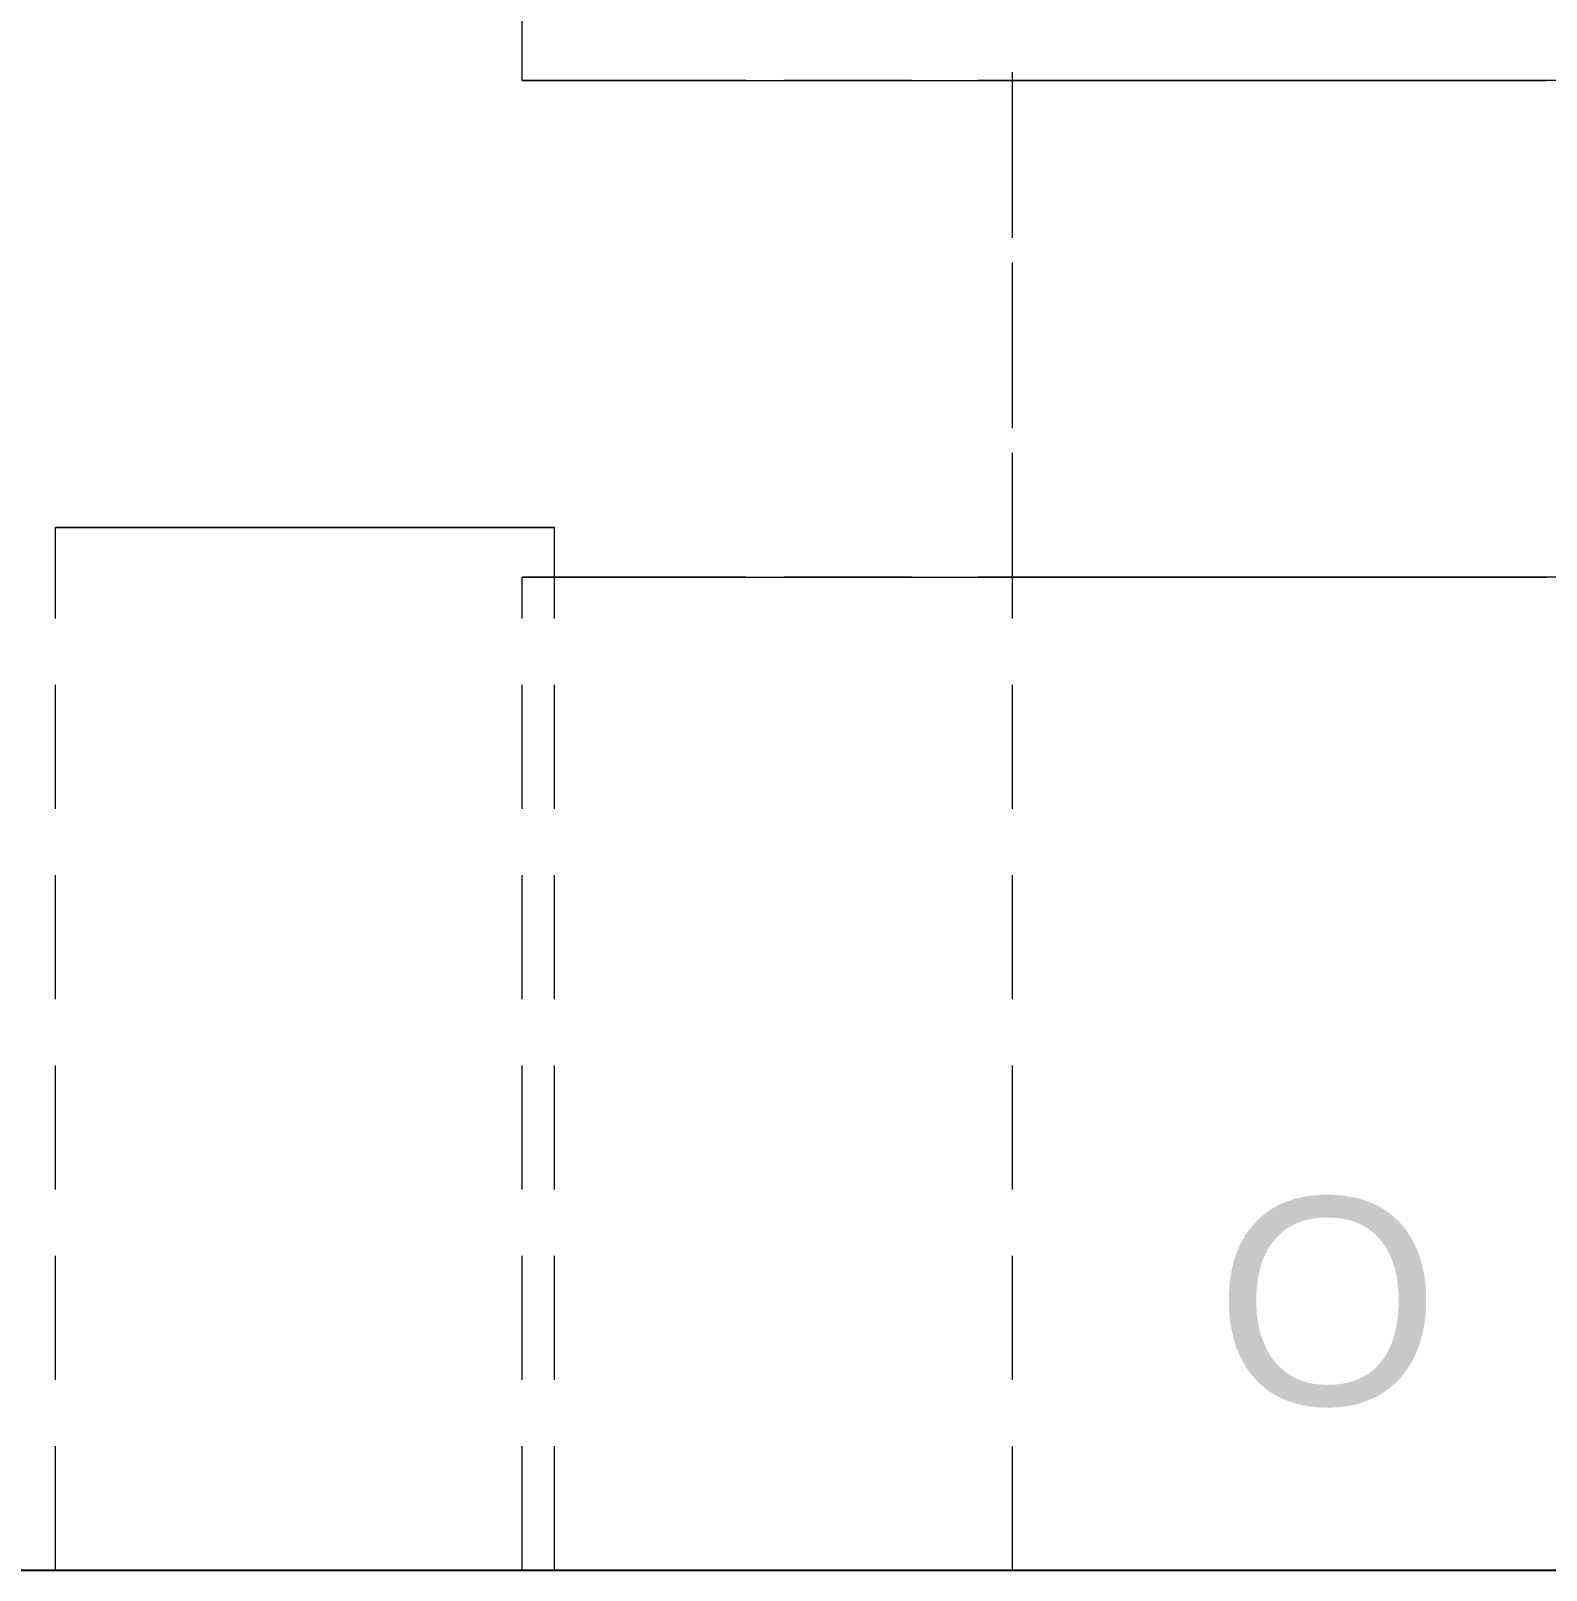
# Model space of a CAD drawing. Header units: millimetres. Extents: x 6 to 207, y 20 to 91.
# Drawn here: x 9.9 to 16, y 57.33 to 63.53 of the extents above; entities that cross this region are included whole.
import ezdxf

# ---------------------------------------------------------------- set-up
doc = ezdxf.new("R2010")
doc.units = ezdxf.units.MM
doc.linetypes.add('WP_HIDDEN', pattern=[2.3, 1.5, -0.8])
for name, color, linetype, lineweight in [('ANNOTATIONS', 7, 'CONTINUOUS', 18), ('HIDDEN', 7, 'WP_HIDDEN', 13), ('VISIBLE', 7, 'CONTINUOUS', 25)]:
    doc.layers.add(name, color=color, linetype=linetype, lineweight=lineweight)
doc.styles.add('CJK', font='Arial Unicode.ttf')

msp = doc.modelspace()

# ---------------------------------------------------------------- linework, layer by layer
at = {"layer": 'HIDDEN', "ltscale": 0.333333}
for p, q in [((11.875, 63.33333), (11.875, 67.33333)), ((13.85, 61.33333), (13.85, 67.33333)), ((13.85, 57.33333), (13.85, 63.33333)), ((9.995, 57.33333), (9.995, 61.53333)), ((12.005, 57.33333), (12.005, 61.53333)), ((11.875, 57.33333), (11.875, 61.33333))]:
    msp.add_line(p, q, dxfattribs=at)
for points in [[(20.125, 63.33333), (20.02158, 63.33333), (19.7165, 63.33333), (19.22505, 63.33333), (18.5719, 63.33333), (17.78977, 63.33333), (16.9179, 63.33333), (16, 63.33333), (15.0821, 63.33333), (14.21023, 63.33333), (13.4281, 63.33333), (12.77495, 63.33333), (12.2835, 63.33333), (11.97842, 63.33333), (11.875, 63.33333)], [(11.875, 63.33333), (11.90094, 63.33333), (11.97842, 63.33333), (12.10648, 63.33333), (12.2835, 63.33333), (12.50726, 63.33333), (12.77495, 63.33333), (13.08318, 63.33333), (13.4281, 63.33333), (13.80537, 63.33333), (14.21023, 63.33333), (14.6376, 63.33333), (15.0821, 63.33333), (15.53815, 63.33333), (16, 63.33333)], [(18.15, 63.33333), (18.0961, 63.33333), (17.93708, 63.33333), (17.68094, 63.33333), (17.3405, 63.33333), (16.93285, 63.33333), (16.47842, 63.33333), (16, 63.33333), (15.52158, 63.33333), (15.06715, 63.33333), (14.6595, 63.33333), (14.31906, 63.33333), (14.06292, 63.33333), (13.9039, 63.33333), (13.85, 63.33333)], [(13.85, 63.33333), (13.86352, 63.33333), (13.9039, 63.33333), (13.97065, 63.33333), (14.06292, 63.33333), (14.17954, 63.33333), (14.31906, 63.33333), (14.47972, 63.33333), (14.6595, 63.33333), (14.85613, 63.33333), (15.06715, 63.33333), (15.2899, 63.33333), (15.52158, 63.33333), (15.75928, 63.33333), (16, 63.33333)], [(12.005, 61.53333), (11.9798, 61.53333), (11.90547, 61.53333), (11.78574, 61.53333), (11.62661, 61.53333), (11.43605, 61.53333), (11.22363, 61.53333), (11, 61.53333), (10.77637, 61.53333), (10.56395, 61.53333), (10.37339, 61.53333), (10.21426, 61.53333), (10.09453, 61.53333), (10.0202, 61.53333), (9.995, 61.53333)], [(9.995, 61.53333), (10.00132, 61.53333), (10.0202, 61.53333), (10.0514, 61.53333), (10.09453, 61.53333), (10.14904, 61.53333), (10.21426, 61.53333), (10.28936, 61.53333), (10.37339, 61.53333), (10.46531, 61.53333), (10.56395, 61.53333), (10.66807, 61.53333), (10.77637, 61.53333), (10.88748, 61.53333), (11, 61.53333)], [(11, 61.53333), (11.11252, 61.53333), (11.22363, 61.53333), (11.33193, 61.53333), (11.43605, 61.53333), (11.53469, 61.53333), (11.62661, 61.53333), (11.71064, 61.53333), (11.78574, 61.53333), (11.85096, 61.53333), (11.90547, 61.53333), (11.9486, 61.53333), (11.9798, 61.53333), (11.99868, 61.53333), (12.005, 61.53333)], [(20.125, 61.33333), (20.02158, 61.33333), (19.7165, 61.33333), (19.22505, 61.33333), (18.5719, 61.33333), (17.78977, 61.33333), (16.9179, 61.33333), (16, 61.33333), (15.0821, 61.33333), (14.21023, 61.33333), (13.4281, 61.33333), (12.77495, 61.33333), (12.2835, 61.33333), (11.97842, 61.33333), (11.875, 61.33333)], [(11.875, 61.33333), (11.90094, 61.33333), (11.97842, 61.33333), (12.10648, 61.33333), (12.2835, 61.33333), (12.50726, 61.33333), (12.77495, 61.33333), (13.08318, 61.33333), (13.4281, 61.33333), (13.80537, 61.33333), (14.21023, 61.33333), (14.6376, 61.33333), (15.0821, 61.33333), (15.53815, 61.33333), (16, 61.33333)], [(18.15, 61.33333), (18.0961, 61.33333), (17.93708, 61.33333), (17.68094, 61.33333), (17.3405, 61.33333), (16.93285, 61.33333), (16.47842, 61.33333), (16, 61.33333), (15.52158, 61.33333), (15.06715, 61.33333), (14.6595, 61.33333), (14.31906, 61.33333), (14.06292, 61.33333), (13.9039, 61.33333), (13.85, 61.33333)], [(13.85, 61.33333), (13.86352, 61.33333), (13.9039, 61.33333), (13.97065, 61.33333), (14.06292, 61.33333), (14.17954, 61.33333), (14.31906, 61.33333), (14.47972, 61.33333), (14.6595, 61.33333), (14.85613, 61.33333), (15.06715, 61.33333), (15.2899, 61.33333), (15.52158, 61.33333), (15.75928, 61.33333), (16, 61.33333)], [(12.005, 57.33333), (11.9798, 57.33333), (11.90547, 57.33333), (11.78574, 57.33333), (11.62661, 57.33333), (11.43605, 57.33333), (11.22363, 57.33333), (11, 57.33333), (10.77637, 57.33333), (10.56395, 57.33333), (10.37339, 57.33333), (10.21426, 57.33333), (10.09453, 57.33333), (10.0202, 57.33333), (9.995, 57.33333)], [(9.995, 57.33333), (10.00132, 57.33333), (10.0202, 57.33333), (10.0514, 57.33333), (10.09453, 57.33333), (10.14904, 57.33333), (10.21426, 57.33333), (10.28936, 57.33333), (10.37339, 57.33333), (10.46531, 57.33333), (10.56395, 57.33333), (10.66807, 57.33333), (10.77637, 57.33333), (10.88748, 57.33333), (11, 57.33333)], [(11, 57.33333), (11.11252, 57.33333), (11.22363, 57.33333), (11.33193, 57.33333), (11.43605, 57.33333), (11.53469, 57.33333), (11.62661, 57.33333), (11.71064, 57.33333), (11.78574, 57.33333), (11.85096, 57.33333), (11.90547, 57.33333), (11.9486, 57.33333), (11.9798, 57.33333), (11.99868, 57.33333), (12.005, 57.33333)], [(20.125, 57.33333), (20.02158, 57.33333), (19.7165, 57.33333), (19.22505, 57.33333), (18.5719, 57.33333), (17.78977, 57.33333), (16.9179, 57.33333), (16, 57.33333), (15.0821, 57.33333), (14.21023, 57.33333), (13.4281, 57.33333), (12.77495, 57.33333), (12.2835, 57.33333), (11.97842, 57.33333), (11.875, 57.33333)], [(11.875, 57.33333), (11.90094, 57.33333), (11.97842, 57.33333), (12.10648, 57.33333), (12.2835, 57.33333), (12.50726, 57.33333), (12.77495, 57.33333), (13.08318, 57.33333), (13.4281, 57.33333), (13.80537, 57.33333), (14.21023, 57.33333), (14.6376, 57.33333), (15.0821, 57.33333), (15.53815, 57.33333), (16, 57.33333)], [(18.15, 57.33333), (18.0961, 57.33333), (17.93708, 57.33333), (17.68094, 57.33333), (17.3405, 57.33333), (16.93285, 57.33333), (16.47842, 57.33333), (16, 57.33333), (15.52158, 57.33333), (15.06715, 57.33333), (14.6595, 57.33333), (14.31906, 57.33333), (14.06292, 57.33333), (13.9039, 57.33333), (13.85, 57.33333)], [(13.85, 57.33333), (13.86352, 57.33333), (13.9039, 57.33333), (13.97065, 57.33333), (14.06292, 57.33333), (14.17954, 57.33333), (14.31906, 57.33333), (14.47972, 57.33333), (14.6595, 57.33333), (14.85613, 57.33333), (15.06715, 57.33333), (15.2899, 57.33333), (15.52158, 57.33333), (15.75928, 57.33333), (16, 57.33333)]]:
    msp.add_lwpolyline(points, dxfattribs=at)
at = {"layer": 'VISIBLE'}
msp.add_line((6, 57.33333), (26, 57.33333), dxfattribs=at)

# ---------------------------------------------------------------- texts
at = {"layer": 'ANNOTATIONS', "style": 'CJK'}
msp.add_text('O', height=0.83333, dxfattribs=at).set_placement((14.66667, 58))

doc.saveas('drawing.dxf')
